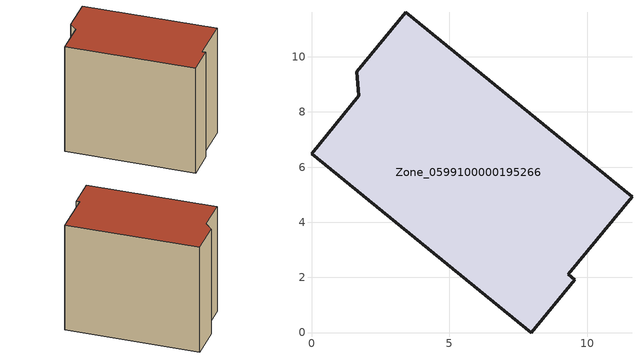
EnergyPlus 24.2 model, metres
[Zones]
Zone_0599100000195266
 floor ground (C_G): 1.64,9.45 3.41,11.61 11.62,4.93 9.31,2.11 9.54,1.92 7.97,0 0,6.49 1.71,8.58 z0
 wall outside (C_F): 7.97,0 9.54,1.92 9.31,2.11 11.62,4.93 3.41,11.61 1.64,9.45 1.71,8.58 0,6.49 7.97,0 z0:9.05
 roof outside (C_R): 1.71,8.58 0,6.49 7.97,0 9.54,1.92 9.31,2.11 11.62,4.93 3.41,11.61 1.64,9.45 z9.05
[BUILDING]
Pand.0599100000195266: North Axis=0; Terrain=City; Loads Convergence Tolerance Value=0.04; Temperature Convergence Tolerance Value=0.4; Solar Distribution=FullExterior; Maximum Number of Warmup Days=25; Minimum Number of Warmup Days=1
[Site:Location]
Rotterdam.The.Hague.AP_ZH_NLD Design_Conditions: Latitude=51.96; Longitude=4.45; Time Zone=1; Elevation=-4.5
[SITE:GROUNDTEMPERATURE:BUILDINGSURFACE]
18, 18, 18, 18, 18, 18, 18, 18, 18, 18, 18, 18
[MATERIAL] Thermal Absorptance=0.9; Solar Absorptance=0.7; Visible Absorptance=0.7
Name | Roughness | Thickness | Conductivity | Density | Specific Heat
G.TI.1946-1964 | MediumSmooth | 0.15 | 1 | 540 | 1210
F.TI.1946-1964 | Rough | 0.3 | 0.857143 | 1920 | 840
R.TI.1946-1964 | MediumRough | 0.2 | 0.277778 | 1500 | 1000
[CONSTRUCTION]
C_G: G.TI.1946-1964
C_F: F.TI.1946-1964
C_R: R.TI.1946-1964
[ZONE]
Zone_0599100000195266: Type=1; Multiplier=1; Ceiling Height=Autocalculate; Volume=Autocalculate; Floor Area=autocalculate; Part of Total Floor Area=Yes
[ZONEINFILTRATION:DESIGNFLOWRATE]
Infil_Zone_0599100000195266: Zone or ZoneList or Space or SpaceList=Zone_0599100000195266; Schedule=AlwaysOn; Design Flow Rate Calculation Method=Flow/Area; Flow Rate per Floor Area=0.003; Constant Term Coefficient=1; Temperature Term Coefficient=0; Velocity Term Coefficient=0; Velocity Squared Term Coefficient=0
[HVACTEMPLATE:ZONE:IDEALLOADSAIRSYSTEM]
Zone_0599100000195266: Maximum Heating Supply Air Temperature=50; Minimum Cooling Supply Air Temperature=13; Maximum Heating Supply Air Humidity Ratio=0.0156; Minimum Cooling Supply Air Humidity Ratio=0.0077; Heating Limit=NoLimit; Cooling Limit=NoLimit; Dehumidification Control Type=ConstantSensibleHeatRatio; Cooling Sensible Heat Ratio=0.7; Dehumidification Setpoint=60; Humidification Control Type=None; Humidification Setpoint=30; Outdoor Air Method=None; Outdoor Air Flow Rate per Person=0.00944; Outdoor Air Flow Rate per Zone Floor Area=0; Outdoor Air Flow Rate per Zone=0; Demand Controlled Ventilation Type=None; Outdoor Air Economizer Type=NoEconomizer; Heat Recovery Type=None; Sensible Heat Recovery Effectiveness=0.7; Latent Heat Recovery Effectiveness=0.65
[ZONECONTROL:THERMOSTAT]
ThermostatControl_Zone_0599100000195266: Zone or ZoneList=Zone_0599100000195266; Control Type Schedule=DualSetpointControlType; Control 1=Thermostat_Zone_0599100000195266; Temperature Difference Between Cutout And Setpoint=0
[THERMOSTATSETPOINT:DUALSETPOINT]
Thermostat_Zone_0599100000195266: Heating Setpoint Temperature Schedule=HeatingSetpoint_Zone_0599100000195266; Cooling Setpoint Temperature Schedule=CoolingSetpoint_Zone_0599100000195266
[SCHEDULE:COMPACT]
HeatingSetpoint_Zone_0599100000195266: Through: 12/31, For: AllDays, Until: 24:00, 21
CoolingSetpoint_Zone_0599100000195266: Through: 12/31, For: AllDays, Until: 24:00, 24
DualSetpointControlType: Through: 12/31, For: AllDays, Until: 24:00, 4
AlwaysOn: Through: 12/31, For: AllDays, Until: 24:00, 1
